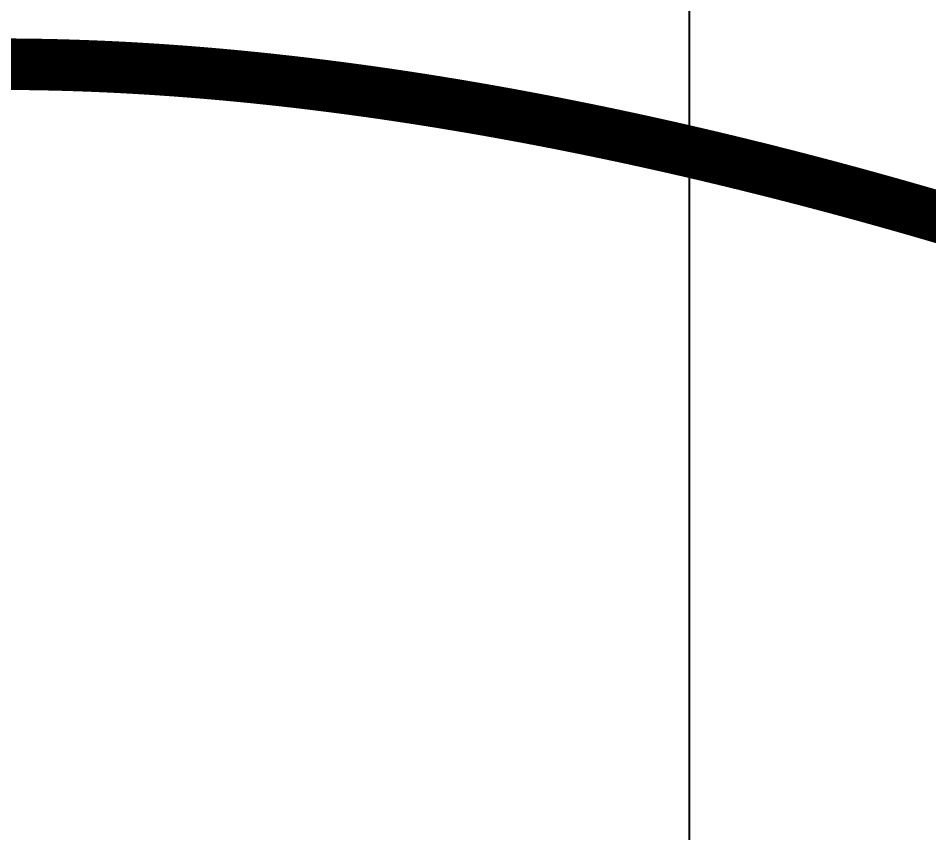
# Model space of a CAD drawing. Header units: inches. Extents: x -1574 to 492, y -294 to 234.
# Drawn here: x -731.921 to -729.713, y -148.552 to -146.576 of the extents above; entities that cross this region are included whole.
import ezdxf

# ---------------------------------------------------------------- set-up
doc = ezdxf.new("R2010")
doc.units = ezdxf.units.IN
doc.header["$MEASUREMENT"] = 0
doc.layers.add('EXTERIOR DIMS', color=7, linetype='Continuous')
doc.layers.add('EXTERIOR ELEC EQUIP', color=190, linetype='Continuous')
doc.styles.get("Standard").update_dxf_attribs({"font": 'ARIAL.TTF'})
doc.dimstyles.get("Standard").update_dxf_attribs({"dimtxt": 0.18, "dimasz": 0.18, "dimexe": 0.18, "dimexo": 0.0625, "dimgap": 0.09, "dimtad": 0, "dimtih": 1, "dimtoh": 1, "dimdec": 4, "dimzin": 0, "dimdsep": 46, "dimtxsty": 'Standard', "dimcen": 0.09, "dimadec": 0, "dimazin": 0, "dimtfac": 1, "dimtdec": 4, "dimtofl": 0, "dimtmove": 0, "dimatfit": 3, "dimfxl": 0, "dimtolj": 1, "dimtzin": 0, "dimarcsym": 0})

# ---------------------------------------------------------------- blocks, each defined once
blk = doc.blocks.new('*D95')
at = {"layer": 'Defpoints', "color": 0, "transparency": 16777216}
for p in [(-797.4576, -71.9047), (-797.4576, -114.9002), (-730.293, -152.1456)]:
    blk.add_point(p, dxfattribs=at)
at = {"layer": 'EXTERIOR DIMS', "color": 0, "lineweight": -2, "transparency": 16777216}
for p, q in [((-797.4576, -114.8377), (-797.4576, -71.7247)), ((-730.293, -152.0831), (-730.293, -71.7247)), ((-797.2776, -71.9047), (-764.2872, -71.9047)), ((-730.473, -71.9047), (-763.4633, -71.9047))]:
    blk.add_line(p, q, dxfattribs=at)
at = {"layer": 'EXTERIOR DIMS', "color": 0, "transparency": 16777216}
for points in [[(-797.2776, -71.8747), (-797.2776, -71.9347), (-797.4576, -71.9047)], [(-730.473, -71.8747), (-730.473, -71.9347), (-730.293, -71.9047)]]:
    blk.add_solid(points, dxfattribs=at)
at = {"layer": 'EXTERIOR DIMS', "color": 0, "transparency": 16777216, "insert": (-763.8753, -71.9047), "char_height": 0.18, "attachment_point": 5}
blk.add_mtext('\\A1;5\'-7 {\\H0.7x;\\S1/4;}"', dxfattribs=at)

msp = doc.modelspace()

# ---------------------------------------------------------------- linework, layer by layer
at = {"layer": 'EXTERIOR ELEC EQUIP', "const_width": 0.125}
msp.add_lwpolyline([(-731.98644, -146.68712), (-731.98041, -146.6871), (-731.97439, -146.68709), (-731.96836, -146.68709), (-731.96233, -146.68709), (-731.95629, -146.68709), (-731.95025, -146.68711), (-731.9442, -146.68713), (-731.93816, -146.68716), (-731.93211, -146.68719), (-731.92605, -146.68723), (-731.91999, -146.68728), (-731.91393, -146.68734), (-731.90786, -146.6874), (-731.90179, -146.68747), (-731.89572, -146.68754), (-731.88964, -146.68763), (-731.88356, -146.68771), (-731.87748, -146.68781), (-731.87139, -146.68791), (-731.8653, -146.68802), (-731.85921, -146.68814), (-731.85311, -146.68826), (-731.84701, -146.68839), (-731.8409, -146.68852), (-731.83479, -146.68866), (-731.82868, -146.68881), (-731.82256, -146.68897), (-731.81644, -146.68913), (-731.81032, -146.6893), (-731.80419, -146.68947), (-731.79806, -146.68966), (-731.79193, -146.68985), (-731.78579, -146.69004), (-731.77965, -146.69024), (-731.7735, -146.69045), (-731.76736, -146.69067), (-731.7612, -146.69089), (-731.75505, -146.69112), (-731.74889, -146.69135), (-731.74273, -146.69159), (-731.73656, -146.69184), (-731.73039, -146.6921), (-731.72422, -146.69236), (-731.71804, -146.69263), (-731.71186, -146.6929), (-731.70568, -146.69318), (-731.69949, -146.69347), (-731.6933, -146.69376), (-731.68711, -146.69406), (-731.68091, -146.69437), (-731.67471, -146.69469), (-731.6685, -146.69501), (-731.66229, -146.69533), (-731.65608, -146.69567), (-731.64987, -146.69601), (-731.64365, -146.69635), (-731.63743, -146.69671), (-731.6312, -146.69707), (-731.62497, -146.69743), (-731.61874, -146.6978), (-731.6125, -146.69818), (-731.60626, -146.69857), (-731.60002, -146.69896), (-731.59377, -146.69936), (-731.58752, -146.69976), (-731.58127, -146.70017), (-731.57501, -146.70059), (-731.56875, -146.70102), (-731.56249, -146.70145), (-731.55622, -146.70188), (-731.54995, -146.70233), (-731.54368, -146.70278), (-731.5374, -146.70323), (-731.53112, -146.7037), (-731.52484, -146.70417), (-731.51855, -146.70464), (-731.51226, -146.70512), (-731.50596, -146.70561), (-731.49966, -146.70611), (-731.49336, -146.70661), (-731.48706, -146.70712), (-731.48075, -146.70763), (-731.47444, -146.70815), (-731.46812, -146.70868), (-731.46181, -146.70921), (-731.45548, -146.70975), (-731.44916, -146.7103), (-731.44283, -146.71085), (-731.4365, -146.71141), (-731.43016, -146.71197), (-731.42383, -146.71254), (-731.41748, -146.71312), (-731.41114, -146.71371), (-731.40479, -146.7143), (-731.39844, -146.71489), (-731.39208, -146.7155), (-731.38572, -146.71611), (-731.37936, -146.71672), (-731.373, -146.71734), (-731.36663, -146.71797), (-731.36026, -146.7186), (-731.35388, -146.71925), (-731.3475, -146.71989), (-731.34112, -146.72055), (-731.33474, -146.7212), (-731.32835, -146.72187), (-731.32196, -146.72254), (-731.31556, -146.72322), (-731.30917, -146.72391), (-731.30276, -146.7246), (-731.29636, -146.72529), (-731.28995, -146.726), (-731.28354, -146.7267), (-731.27713, -146.72742), (-731.27071, -146.72814), (-731.26429, -146.72887), (-731.25787, -146.7296), (-731.25144, -146.73034), (-731.24501, -146.73109), (-731.23858, -146.73184), (-731.23214, -146.7326), (-731.2257, -146.73337), (-731.21926, -146.73414), (-731.21281, -146.73491), (-731.20636, -146.7357), (-731.19991, -146.73649), (-731.19346, -146.73728), (-731.187, -146.73809), (-731.18054, -146.73889), (-731.17407, -146.73971), (-731.16761, -146.74053), (-731.16114, -146.74135), (-731.15466, -146.74219), (-731.14819, -146.74302), (-731.14171, -146.74387), (-731.13522, -146.74472), (-731.12874, -146.74558), (-731.12225, -146.74644), (-731.11576, -146.74731), (-731.10926, -146.74818), (-731.10276, -146.74906), (-731.09626, -146.74995), (-731.08976, -146.75084), (-731.08325, -146.75174), (-731.07674, -146.75265), (-731.07023, -146.75356), (-731.06371, -146.75447), (-731.05719, -146.7554), (-731.05067, -146.75633), (-731.04415, -146.75726), (-731.03762, -146.7582), (-731.03109, -146.75915), (-731.02455, -146.7601), (-731.01802, -146.76106), (-731.01148, -146.76202), (-731.00493, -146.763), (-730.99839, -146.76397), (-730.99184, -146.76495), (-730.98529, -146.76594), (-730.97874, -146.76694), (-730.97218, -146.76794), (-730.96562, -146.76894), (-730.95906, -146.76996), (-730.95249, -146.77097), (-730.94593, -146.772), (-730.93936, -146.77303), (-730.93278, -146.77406), (-730.92621, -146.77511), (-730.91963, -146.77615), (-730.91305, -146.77721), (-730.90646, -146.77826), (-730.89988, -146.77933), (-730.89329, -146.7804), (-730.8867, -146.78148), (-730.88011, -146.78256), (-730.87351, -146.78365), (-730.86691, -146.78474), (-730.86031, -146.78584), (-730.85371, -146.78694), (-730.8471, -146.78806), (-730.84049, -146.78917), (-730.83388, -146.79029), (-730.82727, -146.79142), (-730.82065, -146.79256), (-730.81404, -146.7937), (-730.80742, -146.79484), (-730.80079, -146.79599), (-730.79417, -146.79715), (-730.78754, -146.79831), (-730.78091, -146.79948), (-730.77428, -146.80065), (-730.76765, -146.80183), (-730.76101, -146.80302), (-730.75438, -146.80421), (-730.74774, -146.8054), (-730.74109, -146.8066), (-730.73445, -146.80781), (-730.7278, -146.80902), (-730.72116, -146.81024), (-730.71451, -146.81147), (-730.70785, -146.8127), (-730.7012, -146.81393), (-730.69454, -146.81517), (-730.68789, -146.81642), (-730.68123, -146.81767), (-730.67456, -146.81893), (-730.6679, -146.82019), (-730.66123, -146.82146), (-730.65457, -146.82273), (-730.6479, -146.82401), (-730.64123, -146.82529), (-730.63455, -146.82658), (-730.62788, -146.82788), (-730.6212, -146.82918), (-730.61453, -146.83049), (-730.60785, -146.8318), (-730.60116, -146.83312), (-730.59448, -146.83444), (-730.5878, -146.83577), (-730.58111, -146.8371), (-730.57442, -146.83844), (-730.56773, -146.83978), (-730.56104, -146.84113), (-730.55435, -146.84249), (-730.54766, -146.84385), (-730.54096, -146.84521), (-730.53426, -146.84658), (-730.52756, -146.84796), (-730.52086, -146.84934), (-730.51416, -146.85073), (-730.50746, -146.85212), (-730.50076, -146.85352), (-730.49405, -146.85492), (-730.48734, -146.85633), (-730.48064, -146.85774), (-730.47393, -146.85916), (-730.46722, -146.86058), (-730.46051, -146.86201), (-730.45379, -146.86345), (-730.44708, -146.86488), (-730.44036, -146.86633), (-730.43365, -146.86778), (-730.42693, -146.86923), (-730.42021, -146.87069), (-730.41349, -146.87216), (-730.40677, -146.87363), (-730.40005, -146.8751), (-730.39333, -146.87658), (-730.38661, -146.87807), (-730.37988, -146.87956), (-730.37316, -146.88106), (-730.36643, -146.88256), (-730.3597, -146.88406), (-730.35298, -146.88557), (-730.34625, -146.88709), (-730.33952, -146.88861), (-730.33279, -146.89014), (-730.32606, -146.89167), (-730.31933, -146.8932), (-730.3126, -146.89474), (-730.30586, -146.89629), (-730.29913, -146.89784), (-730.29239, -146.8994), (-730.28566, -146.90096), (-730.27892, -146.90252), (-730.27219, -146.90409), (-730.26545, -146.90567), (-730.25872, -146.90725), (-730.25198, -146.90884), (-730.24524, -146.91043), (-730.2385, -146.91202), (-730.23176, -146.91362), (-730.22502, -146.91523), (-730.21828, -146.91684), (-730.21154, -146.91845), (-730.2048, -146.92007), (-730.19806, -146.9217), (-730.19132, -146.92333), (-730.18458, -146.92496), (-730.17784, -146.9266), (-730.1711, -146.92825), (-730.16436, -146.92989), (-730.15762, -146.93155), (-730.15087, -146.93321), (-730.14413, -146.93487), (-730.13739, -146.93654), (-730.13065, -146.93821), (-730.1239, -146.93989), (-730.11716, -146.94157), (-730.11042, -146.94326), (-730.10368, -146.94495), (-730.09693, -146.94664), (-730.09019, -146.94835), (-730.08345, -146.95005), (-730.07671, -146.95176), (-730.06997, -146.95348), (-730.06322, -146.9552), (-730.05648, -146.95692), (-730.04974, -146.95865), (-730.043, -146.96038), (-730.03626, -146.96212), (-730.02952, -146.96386), (-730.02278, -146.96561), (-730.01604, -146.96736), (-730.0093, -146.96912), (-730.00256, -146.97088), (-729.99582, -146.97265), (-729.98908, -146.97442), (-729.98234, -146.97619), (-729.9756, -146.97797), (-729.96887, -146.97975), (-729.96213, -146.98154), (-729.95539, -146.98333), (-729.94866, -146.98513), (-729.94192, -146.98693), (-729.93519, -146.98874), (-729.92845, -146.99055), (-729.92172, -146.99237), (-729.91499, -146.99419), (-729.90826, -146.99601), (-729.90153, -146.99784), (-729.89479, -146.99967), (-729.88806, -147.00151), (-729.88134, -147.00335), (-729.87461, -147.0052), (-729.86788, -147.00705), (-729.86115, -147.0089), (-729.85443, -147.01076), (-729.8477, -147.01262), (-729.84098, -147.01449), (-729.83426, -147.01636), (-729.82753, -147.01824), (-729.82081, -147.02012), (-729.81409, -147.02201), (-729.80737, -147.02389), (-729.80066, -147.02579), (-729.79394, -147.02769), (-729.78722, -147.02959), (-729.78051, -147.0315), (-729.7738, -147.03341), (-729.76708, -147.03532), (-729.76037, -147.03724), (-729.75366, -147.03916), (-729.74695, -147.04109), (-729.74025, -147.04302), (-729.73354, -147.04496), (-729.72683, -147.0469), (-729.72013, -147.04884), (-729.71343, -147.05079), (-729.70673, -147.05274), (-729.70003, -147.0547), (-729.69333, -147.05666), (-729.68663, -147.05863), (-729.67994, -147.0606), (-729.67324, -147.06257), (-729.66655, -147.06455), (-729.65986, -147.06653), (-729.65317, -147.06851), (-729.64649, -147.0705)], dxfattribs=at)

# ---------------------------------------------------------------- dimensions: what is measured, and where the dimension line sits
at = {"layer": 'EXTERIOR DIMS'}
dim = msp.add_linear_dim(base=(-797.45758, -71.9047), p1=(-730.29296, -152.14558), p2=(-797.45758, -114.90018), text='5\'-7 {\\H0.7x;\\S1/4;}"', dimstyle='Standard', dxfattribs=at)
dim.commit()
dim.dimension.update_dxf_attribs({"geometry": '*D95', "text_midpoint": (-763.87527, -71.9047)})

doc.saveas('drawing.dxf')
